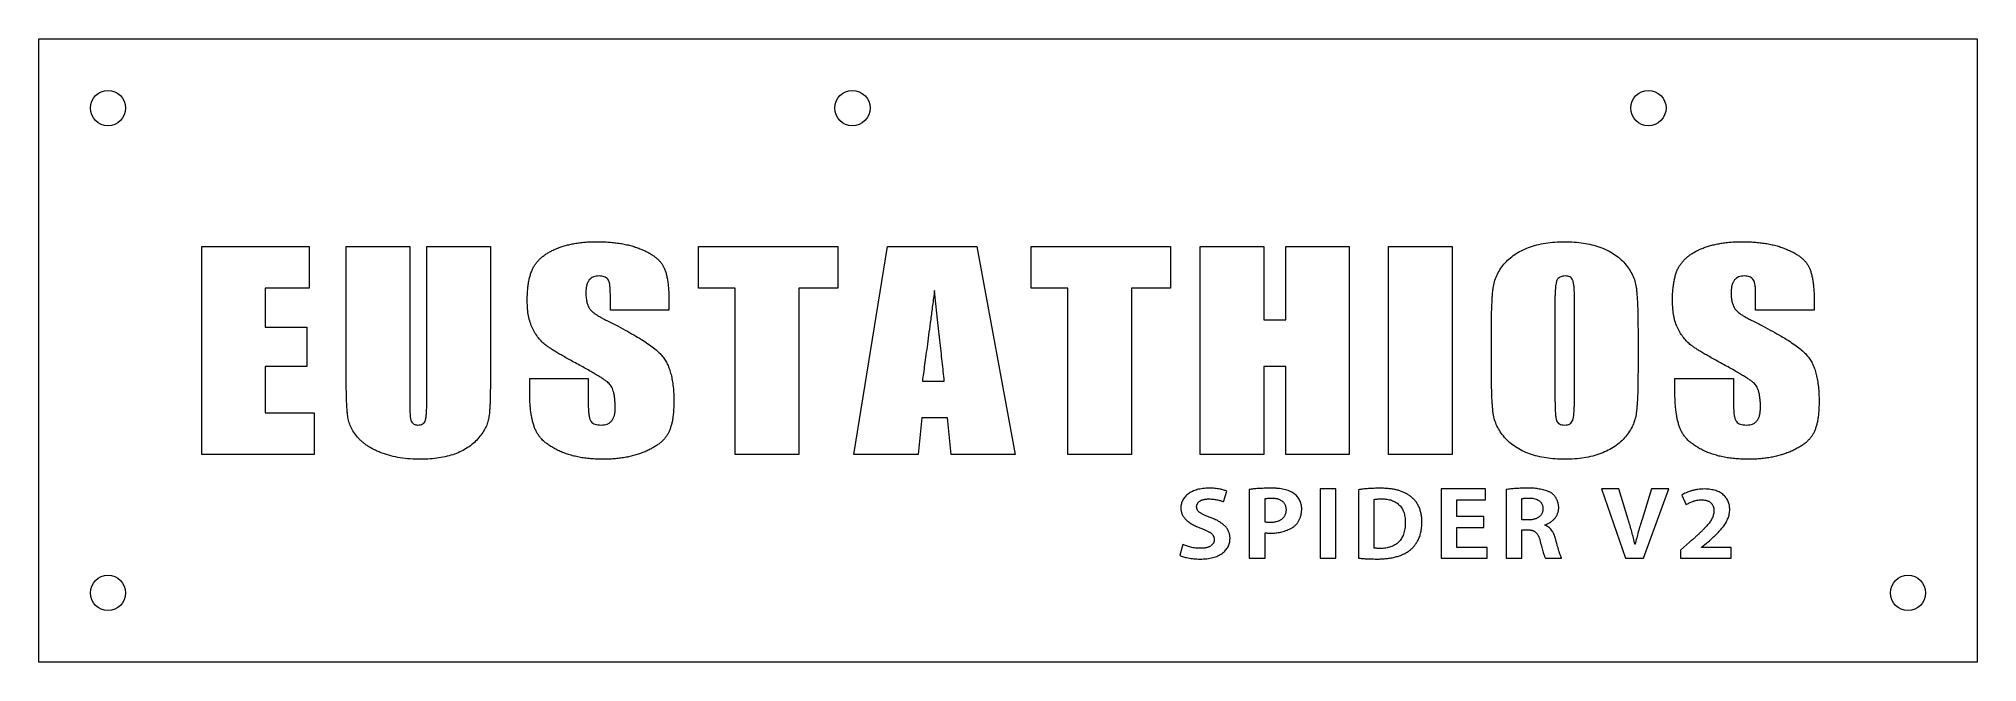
# Model space of a CAD drawing. Header units: millimetres. Extents: x -232 to 48, y -45 to 45.
import ezdxf

# ---------------------------------------------------------------- set-up
doc = ezdxf.new("R2010")
doc.units = ezdxf.units.MM

msp = doc.modelspace()

# ---------------------------------------------------------------- linework, layer by layer
at = {"color": 7, "linetype": 'Continuous', "lineweight": 15}
for p, q in [((-232.5, -45), (-232.5, 45)), ((-232.5, 45), (47.5, 45)), ((47.5, 45), (47.5, -45)), ((-208.95, 15), (-193.42, 15)), ((-208.95, -15), (-208.95, 15)), ((-193.42, 15), (-193.42, 9)), ((-188.09, 15), (-178.92, 15)), ((-188.09, -2.8), (-188.09, 15)), ((-178.92, 15), (-178.92, -7.68)), ((-176.45, 15), (-167.27, 15)), ((-176.45, -7.29), (-176.45, 15)), ((-167.27, 15), (-167.27, -5.1)), ((-137.2, 15), (-117.08, 15)), ((-137.2, 9), (-137.2, 15)), ((-117.08, 15), (-117.08, 9)), ((-114.75, -15), (-109.9, 15)), ((-109.9, 15), (-97.02, 15)), ((-97.02, 15), (-91.46, -15)), ((-89.13, 15), (-69.01, 15)), ((-89.13, 9), (-89.13, 15)), ((-69.01, 15), (-69.01, 9)), ((-64.74, 15), (-55.56, 15)), ((-64.74, -15), (-64.74, 15)), ((-55.56, 15), (-55.56, 4.41)), ((-52.39, 15), (-43.21, 15)), ((-52.39, 4.41), (-52.39, 15)), ((-43.21, 15), (-43.21, -15)), ((-37.53, 15), (-28.35, 15)), ((-37.53, -15), (-37.53, 15)), ((-28.35, 15), (-28.35, -15)), ((-199.78, 9), (-199.78, 3.35)), ((-193.42, 9), (-199.78, 9)), ((-131.91, 9), (-137.2, 9)), ((-131.91, -15), (-131.91, 9)), ((-122.73, 9), (-122.73, -15)), ((-117.08, 9), (-122.73, 9)), ((-83.84, 9), (-89.13, 9)), ((-83.84, -15), (-83.84, 9)), ((-74.66, 9), (-74.66, -15)), ((-69.01, 9), (-74.66, 9)), ((-149.94, 5.82), (-149.94, 8.19)), ((-141.47, 5.82), (-149.94, 5.82)), ((-141.47, 7.03), (-141.47, 5.82)), ((-13.49, 7.44), (-13.49, -6.85)), ((-10.67, -6.62), (-10.67, 7.44)), ((15.48, 5.82), (15.48, 8.19)), ((23.95, 5.82), (15.48, 5.82)), ((23.95, 7.03), (23.95, 5.82)), ((-199.78, 3.35), (-193.78, 3.35)), ((-193.78, 3.35), (-193.78, -2.29)), ((-55.56, 4.41), (-52.39, 4.41)), ((-22.67, -2.58), (-22.67, 2.58)), ((-1.49, 2.58), (-1.49, -2.58)), ((-199.78, -2.29), (-199.78, -9)), ((-193.78, -2.29), (-199.78, -2.29)), ((-55.56, -2.29), (-55.56, -15)), ((-52.39, -2.29), (-55.56, -2.29)), ((-52.39, -15), (-52.39, -2.29)), ((-161.59, -4.06), (-153.12, -4.06)), ((-161.59, -6.07), (-161.59, -4.06)), ((-153.12, -4.06), (-153.12, -7.95)), ((-104.87, -4.41), (-101.7, -4.41)), ((3.84, -4.06), (12.31, -4.06)), ((3.84, -6.07), (3.84, -4.06)), ((12.31, -4.06), (12.31, -7.95)), ((-199.78, -9), (-192.72, -9)), ((-192.72, -9), (-192.72, -15)), ((-104.95, -9.71), (-105.49, -15)), ((-101.26, -9.71), (-104.95, -9.71)), ((-100.72, -15), (-101.26, -9.71)), ((-192.72, -15), (-208.95, -15)), ((-122.73, -15), (-131.91, -15)), ((-105.49, -15), (-114.75, -15)), ((-91.46, -15), (-100.72, -15)), ((-74.66, -15), (-83.84, -15)), ((-55.56, -15), (-64.74, -15)), ((-43.21, -15), (-52.39, -15)), ((-28.35, -15), (-37.53, -15)), ((-61.35, -21.86), (-60.87, -20.31)), ((-57.65, -20.07), (-57.65, -29.99)), ((-55.37, -24.78), (-55.37, -21.39)), ((-45.13, -19.99), (-47.41, -19.99)), ((-47.41, -19.99), (-47.41, -29.99)), ((-45.13, -29.99), (-45.13, -19.99)), ((-41.87, -20.1), (-41.87, -29.97)), ((-39.59, -28.53), (-39.59, -21.49)), ((-23.52, -19.99), (-29.93, -19.99)), ((-29.93, -19.99), (-29.93, -29.99)), ((-27.66, -23.97), (-27.66, -21.55)), ((-27.66, -21.55), (-23.52, -21.55)), ((-23.52, -21.55), (-23.52, -19.99)), ((-20.53, -20.08), (-20.53, -29.99)), ((-18.26, -24.46), (-18.26, -21.38)), ((-4.27, -19.99), (-6.79, -19.99)), ((-6.79, -19.99), (-3.32, -29.98)), ((-2.92, -24.39), (-4.27, -19.99)), ((0.47, -19.99), (-0.91, -24.41)), ((-0.7, -29.98), (2.94, -19.99)), ((2.94, -19.99), (0.47, -19.99)), ((4.81, -20.88), (5.45, -22.27)), ((-23.76, -23.97), (-27.66, -23.97)), ((-23.76, -25.53), (-23.76, -23.97)), ((-17.31, -24.46), (-18.26, -24.46)), ((-14.98, -25.23), (-14.98, -25.19)), ((-67.24, -28), (-67.69, -29.57)), ((-55.37, -29.99), (-55.37, -26.31)), ((-27.66, -28.44), (-27.66, -25.53)), ((-27.66, -25.53), (-23.76, -25.53)), ((-18.26, -29.99), (-18.26, -25.89)), ((-18.26, -25.89), (-17.48, -25.89)), ((-1.91, -27.97), (-1.96, -27.97)), ((5.95, -27.68), (4.64, -28.84)), ((7.67, -28.41), (8.65, -27.6)), ((-57.65, -29.99), (-55.37, -29.99)), ((-47.41, -29.99), (-45.13, -29.99)), ((-29.93, -29.99), (-23.28, -29.99)), ((-23.28, -28.44), (-27.66, -28.44)), ((-23.28, -29.99), (-23.28, -28.44)), ((-20.53, -29.99), (-18.26, -29.99)), ((-14.87, -29.99), (-12.53, -29.99)), ((-3.32, -29.98), (-0.7, -29.98)), ((4.64, -28.84), (4.64, -29.99)), ((4.64, -29.99), (11.97, -29.99)), ((7.67, -28.44), (7.67, -28.41)), ((11.97, -28.44), (7.67, -28.44)), ((11.97, -29.99), (11.97, -28.44)), ((47.5, -45), (-232.5, -45))]:
    msp.add_line(p, q, dxfattribs=at)
for centre in [(-222.5, 35), (-114.97, 35), (0, 35), (-222.5, -35), (37.5, -35)]:
    msp.add_circle(centre, 2.55, dxfattribs=at)
for points, knots in [([(-161.94, 7.18), (-161.94, 7.46), (-161.93, 8), (-161.88, 8.79), (-161.8, 9.51), (-161.69, 10.18), (-161.55, 10.79), (-161.36, 11.34), (-161.16, 11.84), (-160.9, 12.28), (-160.62, 12.68), (-160.29, 13.04), (-159.93, 13.4), (-159.52, 13.72), (-159.07, 14.02), (-158.59, 14.31), (-158.06, 14.57), (-157.5, 14.8), (-156.9, 15.02), (-156.27, 15.2), (-155.61, 15.36), (-154.91, 15.49), (-154.19, 15.59), (-153.44, 15.66), (-152.65, 15.69), (-152.12, 15.7), (-151.85, 15.71)], [0, 0, 0, 0, 0.055086, 0.106305, 0.15377, 0.197978, 0.238666, 0.276573, 0.311408, 0.343824, 0.375292, 0.407429, 0.440014, 0.474082, 0.509029, 0.545824, 0.583978, 0.623824, 0.665497, 0.708565, 0.753005, 0.798757, 0.846357, 0.895895, 0.947073, 1, 1, 1, 1]), ([(-151.85, 15.71), (-151.55, 15.7), (-150.97, 15.69), (-150.12, 15.65), (-149.29, 15.57), (-148.5, 15.47), (-147.75, 15.32), (-147.03, 15.15), (-146.34, 14.95), (-145.69, 14.71), (-145.08, 14.45), (-144.52, 14.19), (-144.02, 13.89), (-143.56, 13.59), (-143.17, 13.26), (-142.82, 12.93), (-142.53, 12.57), (-142.29, 12.19), (-142.09, 11.76), (-141.92, 11.28), (-141.79, 10.73), (-141.66, 10.12), (-141.58, 9.44), (-141.51, 8.7), (-141.48, 7.89), (-141.47, 7.32), (-141.47, 7.03)], [0, 0, 0, 0, 0.05602, 0.110014, 0.162111, 0.212296, 0.260808, 0.30764, 0.352657, 0.396676, 0.43861, 0.477664, 0.514299, 0.548649, 0.580764, 0.611022, 0.640199, 0.667709, 0.696502, 0.728632, 0.763817, 0.803183, 0.846334, 0.893484, 0.944681, 1, 1, 1, 1]), ([(-22.67, 2.58), (-22.67, 2.94), (-22.67, 3.65), (-22.66, 4.66), (-22.64, 5.59), (-22.61, 6.43), (-22.57, 7.19), (-22.54, 7.87), (-22.49, 8.47), (-22.41, 9.15), (-22.25, 9.94), (-21.92, 10.84), (-21.46, 11.69), (-20.87, 12.49), (-20.15, 13.23), (-19.31, 13.87), (-18.36, 14.44), (-17.29, 14.89), (-16.12, 15.27), (-14.85, 15.52), (-13.5, 15.68), (-12.56, 15.7), (-12.08, 15.71)], [0, 0, 0, 0, 0.054791, 0.105711, 0.152207, 0.194568, 0.232804, 0.267172, 0.297161, 0.323076, 0.370563, 0.417752, 0.465919, 0.515786, 0.567449, 0.620309, 0.675265, 0.733511, 0.794772, 0.859462, 0.927457, 1, 1, 1, 1]), ([(-12.08, 15.71), (-11.62, 15.7), (-10.72, 15.68), (-9.41, 15.53), (-8.18, 15.28), (-7.02, 14.94), (-5.94, 14.5), (-4.97, 13.95), (-4.11, 13.31), (-3.38, 12.56), (-2.77, 11.75), (-2.28, 10.91), (-1.93, 10.02), (-1.77, 9.24), (-1.69, 8.56), (-1.64, 7.96), (-1.6, 7.28), (-1.56, 6.51), (-1.53, 5.65), (-1.51, 4.7), (-1.5, 3.67), (-1.5, 2.95), (-1.49, 2.58)], [0, 0, 0, 0, 0.069249, 0.135279, 0.198253, 0.259209, 0.317299, 0.372715, 0.426085, 0.478739, 0.529729, 0.578451, 0.625592, 0.672612, 0.69826, 0.728285, 0.762681, 0.801484, 0.844413, 0.892038, 0.943806, 1, 1, 1, 1]), ([(3.48, 7.18), (3.49, 7.46), (3.49, 8), (3.54, 8.79), (3.62, 9.51), (3.74, 10.18), (3.88, 10.79), (4.06, 11.34), (4.27, 11.84), (4.52, 12.28), (4.81, 12.68), (5.13, 13.04), (5.49, 13.4), (5.9, 13.72), (6.35, 14.02), (6.83, 14.31), (7.36, 14.57), (7.92, 14.8), (8.52, 15.02), (9.16, 15.2), (9.82, 15.36), (10.51, 15.49), (11.23, 15.59), (11.99, 15.66), (12.77, 15.69), (13.3, 15.7), (13.57, 15.71)], [0, 0, 0, 0, 0.0550865, 0.1063052, 0.1537699, 0.1979777, 0.2386658, 0.2765726, 0.3114082, 0.3438238, 0.3752921, 0.4074287, 0.4400137, 0.4740821, 0.5090292, 0.545824, 0.5839777, 0.6238243, 0.6654974, 0.708565, 0.7530052, 0.7987573, 0.8463568, 0.8958947, 0.9470729, 1, 1, 1, 1]), ([(13.57, 15.71), (13.87, 15.7), (14.45, 15.69), (15.31, 15.65), (16.13, 15.57), (16.92, 15.47), (17.67, 15.32), (18.4, 15.15), (19.09, 14.95), (19.74, 14.71), (20.35, 14.45), (20.91, 14.19), (21.41, 13.89), (21.87, 13.59), (22.26, 13.26), (22.6, 12.93), (22.9, 12.57), (23.14, 12.19), (23.33, 11.76), (23.5, 11.28), (23.64, 10.73), (23.76, 10.12), (23.84, 9.44), (23.91, 8.7), (23.95, 7.89), (23.95, 7.32), (23.95, 7.03)], [0, 0, 0, 0, 0.05602, 0.110014, 0.162111, 0.212296, 0.260808, 0.30764, 0.352657, 0.396676, 0.43861, 0.477664, 0.514299, 0.548649, 0.580764, 0.611022, 0.640199, 0.667709, 0.696502, 0.728632, 0.763817, 0.803183, 0.846334, 0.893484, 0.944681, 1, 1, 1, 1]), ([(-151.56, 10.76), (-151.7, 10.76), (-151.99, 10.74), (-152.38, 10.64), (-152.72, 10.45), (-153, 10.19), (-153.21, 9.84), (-153.37, 9.43), (-153.45, 8.94), (-153.46, 8.6), (-153.47, 8.41)], [0, 0, 0, 0, 0.127905, 0.24343, 0.35327, 0.460315, 0.573432, 0.69796, 0.838851, 1, 1, 1, 1]), ([(-153.47, 8.41), (-153.47, 8.17), (-153.46, 7.72), (-153.36, 7.1), (-153.23, 6.56), (-153.07, 6.25), (-152.99, 6.11)], [0, 0, 0, 0, 0.301991, 0.567249, 0.796506, 1, 1, 1, 1]), ([(-149.94, 8.19), (-149.94, 8.45), (-149.95, 8.9), (-150.02, 9.51), (-150.12, 9.97), (-150.29, 10.31), (-150.53, 10.52), (-150.82, 10.66), (-151.17, 10.75), (-151.42, 10.76), (-151.56, 10.76)], [0, 0, 0, 0, 0.213603, 0.384682, 0.516601, 0.61424, 0.696957, 0.786173, 0.885964, 1, 1, 1, 1]), ([(-103.11, 8.65), (-103.2, 7.93), (-103.39, 6.54), (-103.66, 4.54), (-103.91, 2.68), (-104.14, 0.97), (-104.34, -0.58), (-104.54, -1.99), (-104.71, -3.25), (-104.82, -4.04), (-104.87, -4.41)], [0, 0, 0, 0, 0.165081, 0.31838, 0.460728, 0.591183, 0.710686, 0.818408, 0.915123, 1, 1, 1, 1]), ([(-101.7, -4.41), (-101.75, -3.96), (-101.85, -3.02), (-102, -1.58), (-102.17, -0.06), (-102.34, 1.53), (-102.52, 3.2), (-102.71, 4.95), (-102.91, 6.77), (-103.04, 8.01), (-103.11, 8.65)], [0, 0, 0, 0, 0.104326, 0.214958, 0.331107, 0.453145, 0.581073, 0.714935, 0.854314, 1, 1, 1, 1]), ([(-12.04, 10.76), (-12.15, 10.76), (-12.36, 10.75), (-12.66, 10.66), (-12.92, 10.5), (-13.1, 10.32), (-13.22, 10.12), (-13.29, 9.91), (-13.35, 9.64), (-13.41, 9.31), (-13.44, 8.93), (-13.48, 8.48), (-13.49, 7.98), (-13.49, 7.63), (-13.49, 7.44)], [0, 0, 0, 0, 0.080557, 0.155029, 0.225244, 0.2981, 0.340092, 0.394276, 0.460164, 0.540231, 0.634357, 0.741697, 0.863519, 1, 1, 1, 1]), ([(-10.67, 7.44), (-10.67, 7.61), (-10.68, 7.93), (-10.68, 8.39), (-10.71, 8.81), (-10.73, 9.17), (-10.77, 9.49), (-10.82, 9.76), (-10.87, 9.98), (-10.95, 10.21), (-11.09, 10.44), (-11.35, 10.63), (-11.67, 10.75), (-11.91, 10.76), (-12.04, 10.76)], [0, 0, 0, 0, 0.124353, 0.237918, 0.339431, 0.428891, 0.507852, 0.575187, 0.630915, 0.675373, 0.750735, 0.825891, 0.906262, 1, 1, 1, 1]), ([(13.87, 10.76), (13.72, 10.76), (13.44, 10.74), (13.04, 10.64), (12.7, 10.45), (12.42, 10.19), (12.21, 9.84), (12.05, 9.43), (11.97, 8.94), (11.96, 8.6), (11.95, 8.41)], [0, 0, 0, 0, 0.127905, 0.24343, 0.35327, 0.460315, 0.573432, 0.69796, 0.838851, 1, 1, 1, 1]), ([(11.95, 8.41), (11.96, 8.17), (11.96, 7.72), (12.06, 7.1), (12.2, 6.56), (12.36, 6.25), (12.43, 6.11)], [0, 0, 0, 0, 0.301991, 0.567249, 0.796506, 1, 1, 1, 1]), ([(15.48, 8.19), (15.48, 8.45), (15.48, 8.9), (15.41, 9.51), (15.3, 9.97), (15.13, 10.31), (14.89, 10.52), (14.6, 10.66), (14.25, 10.75), (14, 10.76), (13.87, 10.76)], [0, 0, 0, 0, 0.213603, 0.384682, 0.516601, 0.61424, 0.696957, 0.786173, 0.885964, 1, 1, 1, 1]), ([(-154.56, -2.03), (-154.84, -1.88), (-155.39, -1.58), (-156.17, -1.15), (-156.87, -0.75), (-157.5, -0.39), (-158.05, -0.05), (-158.52, 0.26), (-158.93, 0.52), (-159.36, 0.83), (-159.84, 1.25), (-160.34, 1.83), (-160.8, 2.48), (-161.21, 3.22), (-161.54, 4.06), (-161.78, 5.01), (-161.91, 6.06), (-161.93, 6.8), (-161.94, 7.18)], [0, 0, 0, 0, 0.076825, 0.146854, 0.210515, 0.267762, 0.318668, 0.363033, 0.401002, 0.43273, 0.49062, 0.55035, 0.613047, 0.678982, 0.749596, 0.825803, 0.909087, 1, 1, 1, 1]), ([(-152.99, 6.11), (-152.95, 6.04), (-152.85, 5.9), (-152.64, 5.7), (-152.39, 5.47), (-152.08, 5.25), (-151.72, 5.01), (-151.3, 4.77), (-150.84, 4.51), (-150.51, 4.34), (-150.33, 4.26)], [0, 0, 0, 0, 0.0748572, 0.161879, 0.2633715, 0.3803667, 0.5117431, 0.6583213, 0.820578, 1, 1, 1, 1]), ([(10.87, -2.03), (10.58, -1.88), (10.04, -1.58), (9.26, -1.15), (8.56, -0.75), (7.93, -0.39), (7.38, -0.05), (6.9, 0.26), (6.5, 0.52), (6.06, 0.83), (5.58, 1.25), (5.08, 1.83), (4.62, 2.48), (4.21, 3.22), (3.88, 4.06), (3.65, 5.01), (3.51, 6.06), (3.49, 6.8), (3.48, 7.18)], [0, 0, 0, 0, 0.076825, 0.146854, 0.210515, 0.267762, 0.318668, 0.363033, 0.401002, 0.43273, 0.49062, 0.55035, 0.613047, 0.678982, 0.749596, 0.825803, 0.909087, 1, 1, 1, 1]), ([(12.43, 6.11), (12.48, 6.04), (12.58, 5.9), (12.79, 5.7), (13.03, 5.47), (13.34, 5.25), (13.7, 5.01), (14.12, 4.77), (14.58, 4.51), (14.92, 4.34), (15.09, 4.26)], [0, 0, 0, 0, 0.074857, 0.161879, 0.263372, 0.380367, 0.511743, 0.658321, 0.820578, 1, 1, 1, 1]), ([(-150.33, 4.26), (-149.83, 4.01), (-148.87, 3.53), (-147.51, 2.8), (-146.3, 2.11), (-145.23, 1.46), (-144.31, 0.84), (-143.53, 0.26), (-142.89, -0.29), (-142.55, -0.67), (-142.4, -0.85)], [0, 0, 0, 0, 0.177799, 0.339793, 0.486359, 0.618147, 0.735347, 0.837413, 0.925554, 1, 1, 1, 1]), ([(15.09, 4.26), (15.59, 4.01), (16.55, 3.53), (17.91, 2.8), (19.12, 2.11), (20.19, 1.46), (21.11, 0.84), (21.89, 0.26), (22.53, -0.29), (22.87, -0.67), (23.03, -0.85)], [0, 0, 0, 0, 0.177799, 0.339793, 0.486359, 0.618147, 0.735347, 0.837413, 0.925554, 1, 1, 1, 1]), ([(-177.35, -15.71), (-177.85, -15.7), (-178.84, -15.68), (-180.28, -15.51), (-181.62, -15.23), (-182.67, -14.91), (-183.46, -14.59), (-184, -14.35), (-184.51, -14.08), (-184.97, -13.8), (-185.41, -13.5), (-185.8, -13.18), (-186.16, -12.85), (-186.57, -12.39), (-187.01, -11.79), (-187.44, -11.04), (-187.72, -10.27), (-187.87, -9.59), (-187.93, -8.99), (-187.98, -8.43), (-188.02, -7.75), (-188.04, -6.97), (-188.07, -6.08), (-188.09, -5.09), (-188.09, -3.98), (-188.09, -3.2), (-188.09, -2.8)], [0, 0, 0, 0, 0.076087, 0.147918, 0.216322, 0.281502, 0.312658, 0.342617, 0.370961, 0.39827, 0.424406, 0.449663, 0.474034, 0.497439, 0.542568, 0.585114, 0.626, 0.666042, 0.688768, 0.716955, 0.750346, 0.789491, 0.833867, 0.883739, 0.939115, 1, 1, 1, 1]), ([(-150.11, -4.77), (-150.19, -4.69), (-150.39, -4.52), (-150.74, -4.27), (-151.17, -3.98), (-151.69, -3.66), (-152.29, -3.3), (-152.97, -2.91), (-153.73, -2.47), (-154.27, -2.19), (-154.56, -2.03)], [0, 0, 0, 0, 0.0665321, 0.1487463, 0.2481359, 0.3651045, 0.4979556, 0.6485514, 0.8156203, 1, 1, 1, 1]), ([(-142.4, -0.85), (-142.27, -1.03), (-142, -1.39), (-141.66, -2.01), (-141.39, -2.71), (-141.16, -3.48), (-140.98, -4.34), (-140.85, -5.26), (-140.78, -6.26), (-140.77, -6.95), (-140.76, -7.31)], [0, 0, 0, 0, 0.097385, 0.20101, 0.3104, 0.429162, 0.556169, 0.694059, 0.841505, 1, 1, 1, 1]), ([(-12.08, -15.71), (-12.54, -15.7), (-13.44, -15.68), (-14.75, -15.53), (-15.99, -15.29), (-17.15, -14.94), (-18.23, -14.5), (-19.19, -13.95), (-20.05, -13.31), (-20.79, -12.56), (-21.4, -11.75), (-21.89, -10.91), (-22.23, -10.02), (-22.4, -9.24), (-22.48, -8.56), (-22.53, -7.96), (-22.58, -7.28), (-22.61, -6.51), (-22.63, -5.65), (-22.66, -4.7), (-22.67, -3.67), (-22.67, -2.95), (-22.67, -2.58)], [0, 0, 0, 0, 0.069242, 0.135265, 0.198178, 0.259128, 0.317317, 0.372728, 0.426093, 0.478742, 0.529726, 0.578442, 0.625579, 0.672383, 0.698029, 0.728326, 0.762719, 0.801504, 0.844429, 0.892049, 0.943811, 1, 1, 1, 1]), ([(-1.49, -2.58), (-1.5, -2.94), (-1.5, -3.65), (-1.51, -4.66), (-1.52, -5.58), (-1.55, -6.43), (-1.59, -7.19), (-1.63, -7.87), (-1.68, -8.47), (-1.76, -9.15), (-1.92, -9.94), (-2.24, -10.84), (-2.71, -11.68), (-3.3, -12.49), (-4.02, -13.23), (-4.86, -13.87), (-5.81, -14.44), (-6.88, -14.89), (-8.05, -15.26), (-9.31, -15.52), (-10.67, -15.67), (-11.6, -15.69), (-12.08, -15.71)], [0, 0, 0, 0, 0.0548, 0.105451, 0.152231, 0.194599, 0.232841, 0.266955, 0.297225, 0.323144, 0.370638, 0.41774, 0.466047, 0.516145, 0.567424, 0.620293, 0.675258, 0.733514, 0.794701, 0.859186, 0.927435, 1, 1, 1, 1]), ([(15.32, -4.77), (15.23, -4.69), (15.04, -4.52), (14.68, -4.27), (14.25, -3.98), (13.73, -3.66), (13.14, -3.3), (12.45, -2.91), (11.69, -2.47), (11.15, -2.19), (10.87, -2.03)], [0, 0, 0, 0, 0.066532, 0.148746, 0.248136, 0.365105, 0.497956, 0.648551, 0.81562, 1, 1, 1, 1]), ([(23.03, -0.85), (23.16, -1.03), (23.43, -1.39), (23.76, -2.01), (24.04, -2.71), (24.27, -3.48), (24.44, -4.34), (24.57, -5.26), (24.64, -6.26), (24.65, -6.95), (24.66, -7.31)], [0, 0, 0, 0, 0.097385, 0.20101, 0.3104, 0.429162, 0.556169, 0.694059, 0.841505, 1, 1, 1, 1]), ([(-167.27, -5.1), (-167.27, -5.37), (-167.28, -5.9), (-167.28, -6.66), (-167.31, -7.35), (-167.33, -7.99), (-167.37, -8.55), (-167.41, -9.06), (-167.47, -9.5), (-167.54, -10.01), (-167.71, -10.62), (-168.04, -11.33), (-168.5, -12.05), (-169.06, -12.77), (-169.75, -13.45), (-170.55, -14.05), (-171.44, -14.56), (-172.44, -14.98), (-173.54, -15.3), (-174.73, -15.54), (-176.01, -15.68), (-176.89, -15.7), (-177.35, -15.71)], [0, 0, 0, 0, 0.04794, 0.092023, 0.132582, 0.169617, 0.202812, 0.232203, 0.258142, 0.280622, 0.322696, 0.367909, 0.41736, 0.471427, 0.528076, 0.585732, 0.645831, 0.708694, 0.774858, 0.845401, 0.920157, 1, 1, 1, 1]), ([(-149.24, -8.29), (-149.24, -8.08), (-149.24, -7.67), (-149.29, -7.08), (-149.35, -6.55), (-149.44, -6.08), (-149.57, -5.67), (-149.71, -5.31), (-149.89, -5.01), (-150.04, -4.85), (-150.11, -4.77)], [0, 0, 0, 0, 0.173822, 0.331727, 0.475439, 0.604202, 0.719312, 0.822494, 0.915735, 1, 1, 1, 1]), ([(16.19, -8.29), (16.19, -8.08), (16.19, -7.67), (16.14, -7.08), (16.08, -6.55), (15.99, -6.08), (15.86, -5.67), (15.71, -5.31), (15.54, -5.01), (15.39, -4.85), (15.32, -4.77)], [0, 0, 0, 0, 0.173822, 0.331727, 0.475439, 0.604202, 0.719312, 0.822494, 0.915735, 1, 1, 1, 1]), ([(-178.92, -7.68), (-178.92, -7.84), (-178.91, -8.14), (-178.9, -8.57), (-178.89, -8.95), (-178.86, -9.29), (-178.84, -9.59), (-178.79, -9.83), (-178.75, -10.04), (-178.68, -10.25), (-178.55, -10.46), (-178.33, -10.64), (-178.05, -10.75), (-177.84, -10.76), (-177.73, -10.76)], [0, 0, 0, 0, 0.127349, 0.241402, 0.345146, 0.435772, 0.516072, 0.583748, 0.6398, 0.685221, 0.761661, 0.834276, 0.910715, 1, 1, 1, 1]), ([(-177.73, -10.76), (-177.61, -10.76), (-177.38, -10.75), (-177.06, -10.63), (-176.82, -10.43), (-176.69, -10.2), (-176.62, -9.97), (-176.57, -9.74), (-176.54, -9.45), (-176.5, -9.12), (-176.48, -8.74), (-176.46, -8.3), (-176.45, -7.81), (-176.45, -7.47), (-176.45, -7.29)], [0, 0, 0, 0, 0.088892, 0.166579, 0.235853, 0.309181, 0.353421, 0.410101, 0.478029, 0.557598, 0.650203, 0.754524, 0.870676, 1, 1, 1, 1]), ([(-151.01, -15.71), (-151.31, -15.7), (-151.91, -15.7), (-152.79, -15.63), (-153.63, -15.54), (-154.44, -15.41), (-155.22, -15.24), (-155.96, -15.03), (-156.67, -14.79), (-157.34, -14.5), (-157.97, -14.19), (-158.54, -13.85), (-159.05, -13.5), (-159.51, -13.13), (-159.92, -12.73), (-160.26, -12.31), (-160.55, -11.87), (-160.79, -11.4), (-160.97, -10.9), (-161.14, -10.35), (-161.28, -9.76), (-161.39, -9.12), (-161.48, -8.42), (-161.54, -7.68), (-161.58, -6.89), (-161.59, -6.35), (-161.59, -6.07)], [0, 0, 0, 0, 0.054668, 0.107466, 0.158462, 0.207803, 0.255304, 0.301763, 0.346601, 0.390533, 0.432756, 0.472411, 0.509809, 0.545354, 0.57932, 0.611811, 0.643142, 0.673957, 0.705828, 0.739779, 0.776578, 0.815572, 0.857647, 0.902215, 0.949643, 1, 1, 1, 1]), ([(-153.12, -7.95), (-153.12, -8.09), (-153.12, -8.36), (-153.09, -8.75), (-153.07, -9.1), (-153.02, -9.41), (-152.96, -9.68), (-152.9, -9.91), (-152.82, -10.1), (-152.69, -10.3), (-152.47, -10.5), (-152.14, -10.66), (-151.73, -10.75), (-151.43, -10.76), (-151.28, -10.76)], [0, 0, 0, 0, 0.108941, 0.206859, 0.295119, 0.374121, 0.444256, 0.503917, 0.555815, 0.600374, 0.684366, 0.774927, 0.879604, 1, 1, 1, 1]), ([(-151.28, -10.76), (-151.11, -10.76), (-150.81, -10.75), (-150.38, -10.63), (-150.02, -10.43), (-149.73, -10.15), (-149.5, -9.79), (-149.34, -9.35), (-149.25, -8.85), (-149.24, -8.49), (-149.24, -8.29)], [0, 0, 0, 0, 0.1329547, 0.2502558, 0.3608485, 0.4673665, 0.5797596, 0.7036808, 0.8431061, 1, 1, 1, 1]), ([(-140.76, -7.31), (-140.77, -7.57), (-140.78, -8.08), (-140.81, -8.81), (-140.89, -9.49), (-140.97, -10.12), (-141.1, -10.69), (-141.26, -11.2), (-141.43, -11.67), (-141.64, -12.09), (-141.9, -12.48), (-142.2, -12.84), (-142.55, -13.19), (-142.96, -13.52), (-143.42, -13.83), (-143.93, -14.13), (-144.49, -14.41), (-145.09, -14.68), (-145.74, -14.92), (-146.42, -15.13), (-147.12, -15.31), (-147.85, -15.45), (-148.6, -15.57), (-149.38, -15.64), (-150.19, -15.7), (-150.73, -15.7), (-151.01, -15.71)], [0, 0, 0, 0, 0.05109, 0.098998, 0.143489, 0.184593, 0.222556, 0.257837, 0.290171, 0.320414, 0.349745, 0.380142, 0.412446, 0.446437, 0.482655, 0.521028, 0.561727, 0.605372, 0.650673, 0.696637, 0.743837, 0.792231, 0.842087, 0.893056, 0.945673, 1, 1, 1, 1]), ([(-13.49, -6.85), (-13.49, -7.06), (-13.49, -7.46), (-13.48, -8.03), (-13.47, -8.54), (-13.44, -8.99), (-13.41, -9.37), (-13.36, -9.68), (-13.31, -9.93), (-13.25, -10.18), (-13.1, -10.42), (-12.84, -10.63), (-12.49, -10.75), (-12.24, -10.76), (-12.1, -10.76)], [0, 0, 0, 0, 0.134919, 0.25695, 0.364938, 0.458974, 0.540227, 0.607753, 0.662741, 0.704318, 0.771721, 0.839328, 0.912799, 1, 1, 1, 1]), ([(-12.1, -10.76), (-11.96, -10.76), (-11.7, -10.75), (-11.35, -10.61), (-11.08, -10.37), (-10.94, -10.09), (-10.86, -9.82), (-10.81, -9.55), (-10.76, -9.21), (-10.73, -8.81), (-10.71, -8.35), (-10.68, -7.83), (-10.68, -7.25), (-10.67, -6.84), (-10.67, -6.62)], [0, 0, 0, 0, 0.08567, 0.159574, 0.22707, 0.299809, 0.344157, 0.40132, 0.469178, 0.550173, 0.644507, 0.749981, 0.868833, 1, 1, 1, 1]), ([(14.41, -15.71), (14.11, -15.7), (13.51, -15.7), (12.64, -15.63), (11.79, -15.54), (10.98, -15.41), (10.2, -15.24), (9.46, -15.03), (8.75, -14.79), (8.08, -14.5), (7.46, -14.19), (6.89, -13.85), (6.37, -13.5), (5.91, -13.13), (5.5, -12.73), (5.16, -12.31), (4.87, -11.87), (4.63, -11.4), (4.45, -10.9), (4.28, -10.35), (4.14, -9.76), (4.03, -9.12), (3.95, -8.42), (3.88, -7.68), (3.84, -6.89), (3.84, -6.35), (3.84, -6.07)], [0, 0, 0, 0, 0.054668, 0.107466, 0.158462, 0.207803, 0.255304, 0.301763, 0.346601, 0.390533, 0.432756, 0.472411, 0.509809, 0.545354, 0.57932, 0.611811, 0.643142, 0.673957, 0.705828, 0.739779, 0.776578, 0.815572, 0.857647, 0.902215, 0.949643, 1, 1, 1, 1]), ([(12.31, -7.95), (12.31, -8.09), (12.31, -8.36), (12.33, -8.75), (12.36, -9.1), (12.4, -9.41), (12.46, -9.68), (12.52, -9.91), (12.61, -10.1), (12.73, -10.3), (12.95, -10.5), (13.28, -10.66), (13.69, -10.75), (13.99, -10.76), (14.15, -10.76)], [0, 0, 0, 0, 0.108941, 0.206859, 0.295119, 0.374121, 0.444256, 0.503917, 0.555815, 0.600374, 0.684366, 0.774927, 0.879604, 1, 1, 1, 1]), ([(14.15, -10.76), (14.31, -10.76), (14.62, -10.75), (15.05, -10.63), (15.41, -10.43), (15.7, -10.15), (15.92, -9.79), (16.08, -9.35), (16.17, -8.85), (16.18, -8.49), (16.19, -8.29)], [0, 0, 0, 0, 0.132955, 0.250256, 0.360848, 0.467366, 0.57976, 0.703681, 0.843106, 1, 1, 1, 1]), ([(24.66, -7.31), (24.65, -7.57), (24.65, -8.08), (24.61, -8.81), (24.54, -9.49), (24.45, -10.12), (24.32, -10.69), (24.17, -11.2), (23.99, -11.67), (23.78, -12.09), (23.53, -12.48), (23.22, -12.84), (22.87, -13.19), (22.47, -13.52), (22.01, -13.83), (21.5, -14.13), (20.94, -14.41), (20.33, -14.68), (19.68, -14.92), (19.01, -15.13), (18.31, -15.31), (17.58, -15.45), (16.82, -15.57), (16.04, -15.64), (15.24, -15.7), (14.69, -15.7), (14.41, -15.71)], [0, 0, 0, 0, 0.05109, 0.098998, 0.143489, 0.184593, 0.222556, 0.257837, 0.290171, 0.320414, 0.349745, 0.380142, 0.412446, 0.446437, 0.482655, 0.521028, 0.561727, 0.605372, 0.650673, 0.696637, 0.743837, 0.792231, 0.842087, 0.893056, 0.945673, 1, 1, 1, 1]), ([(-63.42, -19.87), (-63.58, -19.88), (-63.89, -19.89), (-64.34, -19.93), (-64.76, -19.99), (-65.15, -20.08), (-65.52, -20.2), (-65.86, -20.33), (-66.17, -20.5), (-66.45, -20.68), (-66.7, -20.89), (-66.92, -21.11), (-67.11, -21.34), (-67.26, -21.6), (-67.38, -21.86), (-67.47, -22.14), (-67.52, -22.44), (-67.53, -22.64), (-67.53, -22.74)], [0, 0, 0, 0, 0.085262, 0.165749, 0.242094, 0.313977, 0.382358, 0.447455, 0.509814, 0.570054, 0.62796, 0.683204, 0.736426, 0.788402, 0.8401, 0.891968, 0.945008, 1, 1, 1, 1]), ([(-65.26, -22.54), (-65.25, -22.51), (-65.25, -22.44), (-65.23, -22.33), (-65.2, -22.23), (-65.15, -22.13), (-65.09, -22.03), (-65.02, -21.94), (-64.93, -21.85), (-64.83, -21.77), (-64.71, -21.69), (-64.57, -21.62), (-64.43, -21.56), (-64.26, -21.52), (-64.09, -21.48), (-63.89, -21.45), (-63.69, -21.43), (-63.54, -21.43), (-63.47, -21.43)], [0, 0, 0, 0, 0.046796, 0.091839, 0.137704, 0.184194, 0.232026, 0.282487, 0.335478, 0.392116, 0.452008, 0.515433, 0.583064, 0.655227, 0.732835, 0.815906, 0.904836, 1, 1, 1, 1]), ([(-63.47, -21.43), (-63.35, -21.43), (-63.12, -21.44), (-62.78, -21.46), (-62.48, -21.51), (-62.2, -21.57), (-61.95, -21.64), (-61.72, -21.71), (-61.52, -21.78), (-61.4, -21.83), (-61.35, -21.86)], [0, 0, 0, 0, 0.164421, 0.318038, 0.459662, 0.590609, 0.710827, 0.819422, 0.915176, 1, 1, 1, 1]), ([(-60.87, -20.31), (-60.95, -20.29), (-61.1, -20.23), (-61.35, -20.14), (-61.63, -20.07), (-61.93, -20), (-62.27, -19.95), (-62.63, -19.9), (-63.01, -19.88), (-63.28, -19.88), (-63.42, -19.87)], [0, 0, 0, 0, 0.0913698, 0.1920404, 0.3021416, 0.4224816, 0.5519489, 0.6914532, 0.8404076, 1, 1, 1, 1]), ([(-54.58, -19.87), (-54.74, -19.87), (-55.05, -19.88), (-55.5, -19.89), (-55.92, -19.91), (-56.32, -19.93), (-56.69, -19.96), (-57.03, -19.99), (-57.35, -20.03), (-57.55, -20.06), (-57.65, -20.07)], [0, 0, 0, 0, 0.154767, 0.301022, 0.438761, 0.567391, 0.688242, 0.800662, 0.904151, 1, 1, 1, 1]), ([(-55.37, -21.39), (-55.32, -21.38), (-55.19, -21.35), (-54.97, -21.33), (-54.7, -21.31), (-54.5, -21.31), (-54.39, -21.31)], [0, 0, 0, 0, 0.177236, 0.402997, 0.675754, 1, 1, 1, 1]), ([(-51.21, -20.63), (-51.31, -20.57), (-51.52, -20.44), (-51.85, -20.29), (-52.23, -20.16), (-52.63, -20.05), (-53.07, -19.97), (-53.54, -19.91), (-54.05, -19.88), (-54.4, -19.87), (-54.58, -19.87)], [0, 0, 0, 0, 0.100526, 0.206336, 0.318464, 0.437776, 0.564994, 0.701183, 0.845894, 1, 1, 1, 1]), ([(-54.39, -21.31), (-54.32, -21.31), (-54.17, -21.31), (-53.95, -21.33), (-53.74, -21.36), (-53.55, -21.41), (-53.36, -21.47), (-53.2, -21.54), (-53.04, -21.63), (-52.9, -21.73), (-52.77, -21.85), (-52.66, -21.97), (-52.56, -22.11), (-52.48, -22.27), (-52.42, -22.43), (-52.38, -22.61), (-52.35, -22.8), (-52.34, -22.93), (-52.34, -23)], [0, 0, 0, 0, 0.076882, 0.149619, 0.218636, 0.284852, 0.348069, 0.408774, 0.46782, 0.525704, 0.582358, 0.63813, 0.693924, 0.750083, 0.808797, 0.869254, 0.932426, 1, 1, 1, 1]), ([(-50.06, -22.91), (-50.07, -22.79), (-50.08, -22.55), (-50.14, -22.21), (-50.23, -21.89), (-50.37, -21.59), (-50.53, -21.31), (-50.73, -21.05), (-50.95, -20.82), (-51.13, -20.7), (-51.21, -20.63)], [0, 0, 0, 0, 0.134046, 0.263353, 0.389686, 0.513995, 0.637168, 0.75747, 0.878265, 1, 1, 1, 1]), ([(-38.79, -19.88), (-39.08, -19.89), (-39.63, -19.89), (-40.31, -19.93), (-40.83, -19.97), (-41.19, -20.01), (-41.54, -20.05), (-41.76, -20.08), (-41.87, -20.1)], [0, 0, 0, 0, 0.275639, 0.537534, 0.661972, 0.780546, 0.893182, 1, 1, 1, 1]), ([(-39.59, -21.49), (-39.52, -21.48), (-39.37, -21.46), (-39.13, -21.44), (-38.84, -21.42), (-38.63, -21.42), (-38.52, -21.42)], [0, 0, 0, 0, 0.191083, 0.421482, 0.689916, 1, 1, 1, 1]), ([(-34.51, -20.94), (-34.63, -20.86), (-34.89, -20.68), (-35.32, -20.47), (-35.79, -20.29), (-36.2, -20.17), (-36.56, -20.08), (-36.84, -20.03), (-37.13, -19.99), (-37.44, -19.95), (-37.76, -19.92), (-38.09, -19.9), (-38.44, -19.89), (-38.67, -19.89), (-38.79, -19.88)], [0, 0, 0, 0, 0.101922, 0.208336, 0.319351, 0.436408, 0.497696, 0.561432, 0.627786, 0.696409, 0.768155, 0.842709, 0.919699, 1, 1, 1, 1]), ([(-38.52, -21.42), (-38.39, -21.42), (-38.14, -21.42), (-37.77, -21.46), (-37.42, -21.53), (-37.1, -21.62), (-36.8, -21.74), (-36.52, -21.88), (-36.26, -22.06), (-36.02, -22.26), (-35.81, -22.48), (-35.63, -22.74), (-35.47, -23.02), (-35.34, -23.32), (-35.24, -23.66), (-35.17, -24.02), (-35.12, -24.41), (-35.12, -24.67), (-35.11, -24.81)], [0, 0, 0, 0, 0.070586, 0.137736, 0.201851, 0.26297, 0.321952, 0.379362, 0.435673, 0.49185, 0.548086, 0.605011, 0.663404, 0.723546, 0.787128, 0.853874, 0.924559, 1, 1, 1, 1]), ([(-32.71, -24.78), (-32.71, -24.67), (-32.72, -24.45), (-32.74, -24.13), (-32.78, -23.83), (-32.83, -23.53), (-32.9, -23.25), (-32.98, -22.98), (-33.07, -22.72), (-33.18, -22.48), (-33.31, -22.24), (-33.44, -22.02), (-33.59, -21.81), (-33.75, -21.62), (-33.92, -21.43), (-34.11, -21.26), (-34.3, -21.09), (-34.44, -20.99), (-34.51, -20.94)], [0, 0, 0, 0, 0.075494, 0.147729, 0.217746, 0.285739, 0.350994, 0.414659, 0.476586, 0.536889, 0.596202, 0.654774, 0.712615, 0.769945, 0.827276, 0.884275, 0.941758, 1, 1, 1, 1]), ([(-17.47, -19.87), (-17.76, -19.88), (-18.31, -19.88), (-19, -19.92), (-19.52, -19.96), (-19.88, -19.99), (-20.22, -20.03), (-20.43, -20.06), (-20.53, -20.08)], [0, 0, 0, 0, 0.279059, 0.544347, 0.669828, 0.787473, 0.897923, 1, 1, 1, 1]), ([(-18.26, -21.38), (-18.23, -21.38), (-18.17, -21.36), (-18.08, -21.35), (-17.97, -21.34), (-17.85, -21.32), (-17.71, -21.31), (-17.56, -21.31), (-17.39, -21.31), (-17.27, -21.31), (-17.21, -21.31)], [0, 0, 0, 0, 0.075297, 0.165762, 0.268362, 0.386762, 0.517487, 0.664084, 0.824916, 1, 1, 1, 1]), ([(-12.95, -22.68), (-12.95, -22.61), (-12.97, -22.45), (-13, -22.23), (-13.05, -22.02), (-13.1, -21.82), (-13.17, -21.63), (-13.25, -21.45), (-13.34, -21.28), (-13.44, -21.12), (-13.55, -20.98), (-13.68, -20.84), (-13.81, -20.72), (-13.96, -20.61), (-14.11, -20.51), (-14.28, -20.42), (-14.46, -20.34), (-14.71, -20.26), (-15.03, -20.17), (-15.4, -20.07), (-15.77, -20), (-16.13, -19.94), (-16.47, -19.89), (-16.81, -19.87), (-17.14, -19.86), (-17.36, -19.87), (-17.47, -19.87)], [0, 0, 0, 0, 0.039014, 0.076753, 0.112624, 0.147426, 0.18071, 0.213113, 0.244781, 0.275358, 0.305736, 0.336094, 0.366029, 0.39616, 0.427001, 0.458244, 0.490647, 0.523827, 0.590332, 0.654666, 0.716699, 0.777039, 0.835072, 0.891613, 0.946738, 1, 1, 1, 1]), ([(-17.21, -21.31), (-17.1, -21.31), (-16.87, -21.3), (-16.54, -21.36), (-16.22, -21.45), (-15.95, -21.56), (-15.75, -21.68), (-15.62, -21.79), (-15.51, -21.92), (-15.41, -22.07), (-15.34, -22.24), (-15.28, -22.43), (-15.24, -22.63), (-15.23, -22.78), (-15.23, -22.86)], [0, 0, 0, 0, 0.116845, 0.233707, 0.351104, 0.472339, 0.533006, 0.592073, 0.651489, 0.712635, 0.777635, 0.845906, 0.919814, 1, 1, 1, 1]), ([(8.11, -19.99), (7.94, -20), (7.61, -20.01), (7.13, -20.06), (6.67, -20.14), (6.23, -20.26), (5.82, -20.39), (5.45, -20.54), (5.11, -20.69), (4.91, -20.82), (4.81, -20.88)], [0, 0, 0, 0, 0.145371, 0.285389, 0.420235, 0.551613, 0.676285, 0.792181, 0.89989, 1, 1, 1, 1]), ([(5.45, -22.27), (5.52, -22.22), (5.67, -22.13), (5.9, -22), (6.16, -21.89), (6.43, -21.77), (6.72, -21.68), (7.01, -21.61), (7.32, -21.56), (7.53, -21.55), (7.64, -21.55)], [0, 0, 0, 0, 0.107763, 0.221601, 0.341928, 0.468674, 0.598935, 0.730189, 0.863262, 1, 1, 1, 1]), ([(7.64, -21.55), (7.72, -21.55), (7.87, -21.55), (8.08, -21.58), (8.28, -21.62), (8.47, -21.67), (8.64, -21.73), (8.79, -21.81), (8.92, -21.9), (9.04, -22.01), (9.15, -22.13), (9.23, -22.25), (9.31, -22.38), (9.37, -22.52), (9.42, -22.66), (9.45, -22.81), (9.47, -22.97), (9.47, -23.08), (9.47, -23.13)], [0, 0, 0, 0, 0.084554, 0.164017, 0.238082, 0.307215, 0.372241, 0.434279, 0.493511, 0.551387, 0.608293, 0.663367, 0.717536, 0.772263, 0.827196, 0.882828, 0.940229, 1, 1, 1, 1]), ([(11.75, -22.95), (11.75, -22.85), (11.74, -22.65), (11.71, -22.35), (11.63, -22.07), (11.54, -21.8), (11.41, -21.55), (11.26, -21.31), (11.08, -21.08), (10.87, -20.86), (10.63, -20.66), (10.36, -20.49), (10.06, -20.34), (9.73, -20.22), (9.36, -20.13), (8.97, -20.06), (8.55, -20.01), (8.26, -20), (8.11, -19.99)], [0, 0, 0, 0, 0.057424, 0.113161, 0.167522, 0.221286, 0.274513, 0.32849, 0.383308, 0.440261, 0.498706, 0.559105, 0.621893, 0.688291, 0.75908, 0.834074, 0.914389, 1, 1, 1, 1]), ([(-67.53, -22.74), (-67.53, -22.82), (-67.52, -22.98), (-67.48, -23.21), (-67.43, -23.44), (-67.34, -23.66), (-67.23, -23.87), (-67.1, -24.07), (-66.94, -24.27), (-66.76, -24.45), (-66.56, -24.63), (-66.34, -24.79), (-66.1, -24.96), (-65.85, -25.11), (-65.57, -25.26), (-65.28, -25.4), (-64.97, -25.53), (-64.75, -25.61), (-64.64, -25.66)], [0, 0, 0, 0, 0.055138, 0.109137, 0.162531, 0.215781, 0.269427, 0.324398, 0.380664, 0.439343, 0.500253, 0.563112, 0.628697, 0.696605, 0.767973, 0.841817, 0.919438, 1, 1, 1, 1]), ([(-63.17, -24.16), (-63.26, -24.13), (-63.43, -24.06), (-63.68, -23.96), (-63.91, -23.87), (-64.12, -23.77), (-64.31, -23.68), (-64.48, -23.59), (-64.63, -23.5), (-64.77, -23.41), (-64.89, -23.33), (-64.99, -23.23), (-65.07, -23.13), (-65.14, -23.02), (-65.19, -22.91), (-65.23, -22.79), (-65.25, -22.67), (-65.25, -22.59), (-65.26, -22.54)], [0, 0, 0, 0, 0.101622, 0.19612, 0.284777, 0.366401, 0.441667, 0.510962, 0.573751, 0.630472, 0.682635, 0.731487, 0.778103, 0.823304, 0.866485, 0.910164, 0.954364, 1, 1, 1, 1]), ([(-60.43, -27.14), (-60.43, -27.06), (-60.43, -26.9), (-60.46, -26.66), (-60.52, -26.44), (-60.59, -26.22), (-60.68, -26), (-60.79, -25.8), (-60.93, -25.61), (-61.09, -25.42), (-61.27, -25.24), (-61.47, -25.07), (-61.69, -24.9), (-61.94, -24.74), (-62.21, -24.58), (-62.51, -24.43), (-62.83, -24.29), (-63.05, -24.2), (-63.17, -24.16)], [0, 0, 0, 0, 0.056087, 0.110836, 0.164274, 0.217306, 0.270418, 0.323714, 0.378312, 0.43416, 0.492223, 0.55353, 0.61809, 0.686299, 0.758508, 0.834478, 0.914806, 1, 1, 1, 1]), ([(-54.58, -24.83), (-54.66, -24.83), (-54.8, -24.83), (-55.01, -24.82), (-55.2, -24.81), (-55.32, -24.79), (-55.37, -24.78)], [0, 0, 0, 0, 0.292817, 0.555192, 0.792282, 1, 1, 1, 1]), ([(-52.34, -23), (-52.34, -23.07), (-52.35, -23.21), (-52.38, -23.4), (-52.42, -23.59), (-52.49, -23.76), (-52.57, -23.92), (-52.68, -24.08), (-52.79, -24.21), (-52.93, -24.34), (-53.08, -24.45), (-53.25, -24.56), (-53.44, -24.64), (-53.64, -24.71), (-53.85, -24.76), (-54.08, -24.8), (-54.32, -24.82), (-54.49, -24.83), (-54.58, -24.83)], [0, 0, 0, 0, 0.063669, 0.124397, 0.18285, 0.239199, 0.295031, 0.350012, 0.40618, 0.463022, 0.52128, 0.581147, 0.643233, 0.707575, 0.774858, 0.845835, 0.920768, 1, 1, 1, 1]), ([(-54.55, -26.36), (-54.43, -26.36), (-54.19, -26.37), (-53.83, -26.34), (-53.46, -26.3), (-53.1, -26.23), (-52.74, -26.13), (-52.37, -26.01), (-52.01, -25.86), (-51.7, -25.73), (-51.47, -25.61), (-51.3, -25.5), (-51.14, -25.38), (-51, -25.26), (-50.86, -25.12), (-50.74, -24.97), (-50.62, -24.81), (-50.52, -24.64), (-50.42, -24.46), (-50.34, -24.27), (-50.27, -24.07), (-50.2, -23.86), (-50.15, -23.63), (-50.11, -23.4), (-50.08, -23.16), (-50.07, -22.99), (-50.06, -22.91)], [0, 0, 0, 0, 0.056389, 0.112889, 0.170052, 0.227835, 0.286485, 0.346423, 0.407936, 0.470827, 0.502261, 0.533305, 0.563891, 0.594248, 0.624309, 0.6547, 0.685349, 0.716488, 0.748183, 0.780708, 0.81423, 0.848701, 0.884506, 0.921635, 0.960012, 1, 1, 1, 1]), ([(-35.11, -24.81), (-35.12, -24.97), (-35.12, -25.27), (-35.17, -25.72), (-35.25, -26.13), (-35.36, -26.51), (-35.5, -26.85), (-35.67, -27.16), (-35.87, -27.44), (-36.1, -27.69), (-36.35, -27.9), (-36.63, -28.08), (-36.92, -28.24), (-37.24, -28.36), (-37.58, -28.46), (-37.94, -28.53), (-38.32, -28.57), (-38.58, -28.57), (-38.72, -28.57)], [0, 0, 0, 0, 0.079863, 0.154407, 0.224449, 0.289989, 0.352195, 0.411273, 0.468469, 0.524468, 0.579967, 0.635201, 0.691282, 0.748431, 0.807361, 0.868588, 0.932542, 1, 1, 1, 1]), ([(-34.51, -28.88), (-34.45, -28.84), (-34.33, -28.75), (-34.16, -28.6), (-34, -28.43), (-33.84, -28.25), (-33.69, -28.05), (-33.54, -27.85), (-33.4, -27.62), (-33.26, -27.38), (-33.14, -27.12), (-33.03, -26.84), (-32.94, -26.55), (-32.86, -26.23), (-32.8, -25.9), (-32.75, -25.54), (-32.72, -25.17), (-32.72, -24.91), (-32.71, -24.78)], [0, 0, 0, 0, 0.047756, 0.096076, 0.146322, 0.197812, 0.251089, 0.306174, 0.363419, 0.422697, 0.484443, 0.548461, 0.615364, 0.685186, 0.75822, 0.835228, 0.915481, 1, 1, 1, 1]), ([(-15.23, -22.86), (-15.23, -22.92), (-15.23, -23.03), (-15.26, -23.2), (-15.31, -23.36), (-15.36, -23.51), (-15.45, -23.65), (-15.54, -23.79), (-15.66, -23.91), (-15.78, -24.02), (-15.93, -24.12), (-16.09, -24.21), (-16.26, -24.28), (-16.44, -24.35), (-16.64, -24.39), (-16.85, -24.43), (-17.08, -24.45), (-17.23, -24.46), (-17.31, -24.46)], [0, 0, 0, 0, 0.060081, 0.117549, 0.173274, 0.228234, 0.282509, 0.33738, 0.393338, 0.451184, 0.510653, 0.57205, 0.635202, 0.700558, 0.770176, 0.842637, 0.918928, 1, 1, 1, 1]), ([(-14.98, -25.19), (-14.91, -25.16), (-14.77, -25.11), (-14.57, -25.03), (-14.38, -24.93), (-14.2, -24.82), (-14.02, -24.7), (-13.85, -24.56), (-13.7, -24.42), (-13.55, -24.27), (-13.41, -24.1), (-13.29, -23.92), (-13.19, -23.74), (-13.11, -23.55), (-13.04, -23.34), (-12.99, -23.13), (-12.96, -22.91), (-12.95, -22.76), (-12.95, -22.68)], [0, 0, 0, 0, 0.0642031, 0.1273977, 0.1900123, 0.252104, 0.3138455, 0.3753418, 0.4372598, 0.4995319, 0.5617151, 0.6231482, 0.6835997, 0.7445709, 0.8061402, 0.8690217, 0.9336808, 1, 1, 1, 1]), ([(-1.96, -27.97), (-2.02, -27.67), (-2.16, -27.07), (-2.39, -26.17), (-2.64, -25.28), (-2.83, -24.69), (-2.92, -24.39)], [0, 0, 0, 0, 0.249486, 0.49939, 0.749639, 1, 1, 1, 1]), ([(-0.91, -24.41), (-1.01, -24.71), (-1.2, -25.29), (-1.46, -26.17), (-1.69, -27.07), (-1.84, -27.67), (-1.91, -27.97)], [0, 0, 0, 0, 0.249215, 0.498863, 0.748824, 1, 1, 1, 1]), ([(9.47, -23.13), (9.47, -23.21), (9.46, -23.38), (9.42, -23.63), (9.34, -23.88), (9.24, -24.14), (9.11, -24.4), (8.95, -24.66), (8.76, -24.92), (8.54, -25.19), (8.3, -25.46), (8.03, -25.74), (7.74, -26.04), (7.43, -26.34), (7.09, -26.66), (6.73, -26.99), (6.35, -27.33), (6.08, -27.56), (5.95, -27.68)], [0, 0, 0, 0, 0.0419429, 0.0847979, 0.1291607, 0.1756045, 0.2246022, 0.2762064, 0.3309022, 0.3888199, 0.4506006, 0.5163588, 0.5863829, 0.6606957, 0.7390974, 0.8216276, 0.9087409, 1, 1, 1, 1]), ([(8.65, -27.6), (8.86, -27.42), (9.28, -27.07), (9.85, -26.52), (10.37, -25.96), (10.77, -25.49), (11.05, -25.11), (11.23, -24.81), (11.38, -24.52), (11.51, -24.21), (11.61, -23.91), (11.69, -23.59), (11.73, -23.27), (11.75, -23.06), (11.75, -22.95)], [0, 0, 0, 0, 0.143909, 0.28173, 0.413816, 0.540369, 0.601716, 0.660878, 0.719081, 0.775796, 0.831939, 0.887768, 0.943626, 1, 1, 1, 1]), ([(-64.69, -28.56), (-64.81, -28.56), (-65.05, -28.55), (-65.41, -28.52), (-65.76, -28.47), (-66.09, -28.4), (-66.42, -28.31), (-66.72, -28.22), (-66.99, -28.12), (-67.16, -28.04), (-67.24, -28)], [0, 0, 0, 0, 0.1379565, 0.2741597, 0.4077108, 0.5396784, 0.6666787, 0.7857407, 0.8967749, 1, 1, 1, 1]), ([(-64.78, -30.11), (-64.61, -30.11), (-64.28, -30.1), (-63.8, -30.06), (-63.34, -29.99), (-62.92, -29.9), (-62.53, -29.79), (-62.18, -29.65), (-61.85, -29.48), (-61.55, -29.29), (-61.29, -29.08), (-61.06, -28.85), (-60.87, -28.61), (-60.71, -28.35), (-60.58, -28.07), (-60.5, -27.77), (-60.44, -27.46), (-60.43, -27.25), (-60.43, -27.14)], [0, 0, 0, 0, 0.086944, 0.169058, 0.246225, 0.318855, 0.387491, 0.452451, 0.514459, 0.57383, 0.630858, 0.685074, 0.737612, 0.788951, 0.840008, 0.891752, 0.944958, 1, 1, 1, 1]), ([(-62.71, -27.3), (-62.71, -27.34), (-62.71, -27.44), (-62.74, -27.57), (-62.78, -27.7), (-62.83, -27.81), (-62.9, -27.93), (-62.99, -28.03), (-63.09, -28.13), (-63.21, -28.21), (-63.34, -28.29), (-63.49, -28.36), (-63.66, -28.42), (-63.83, -28.47), (-64.03, -28.51), (-64.23, -28.54), (-64.45, -28.55), (-64.61, -28.56), (-64.69, -28.56)], [0, 0, 0, 0, 0.053271, 0.104282, 0.154028, 0.203498, 0.253518, 0.305017, 0.358366, 0.414246, 0.472879, 0.535535, 0.601442, 0.671492, 0.746148, 0.825174, 0.910173, 1, 1, 1, 1]), ([(-64.64, -25.66), (-64.56, -25.69), (-64.4, -25.74), (-64.18, -25.83), (-63.97, -25.92), (-63.77, -26.01), (-63.6, -26.11), (-63.44, -26.2), (-63.3, -26.29), (-63.17, -26.39), (-63.06, -26.48), (-62.96, -26.58), (-62.89, -26.69), (-62.82, -26.8), (-62.77, -26.92), (-62.73, -27.04), (-62.71, -27.17), (-62.71, -27.25), (-62.71, -27.3)], [0, 0, 0, 0, 0.09562, 0.184986, 0.269211, 0.347722, 0.420932, 0.48866, 0.552018, 0.609685, 0.663475, 0.714729, 0.76404, 0.811817, 0.857999, 0.904494, 0.951899, 1, 1, 1, 1]), ([(-55.37, -26.31), (-55.31, -26.32), (-55.19, -26.34), (-54.99, -26.35), (-54.77, -26.36), (-54.62, -26.36), (-54.55, -26.36)], [0, 0, 0, 0, 0.220746, 0.460357, 0.720114, 1, 1, 1, 1]), ([(-17.48, -25.89), (-17.42, -25.89), (-17.29, -25.89), (-17.11, -25.91), (-16.94, -25.93), (-16.78, -25.97), (-16.63, -26.02), (-16.5, -26.09), (-16.37, -26.17), (-16.26, -26.26), (-16.15, -26.36), (-16.05, -26.49), (-15.96, -26.63), (-15.88, -26.79), (-15.8, -26.96), (-15.73, -27.16), (-15.67, -27.37), (-15.63, -27.52), (-15.61, -27.6)], [0, 0, 0, 0, 0.068722, 0.133113, 0.194656, 0.252531, 0.307926, 0.361149, 0.413084, 0.464029, 0.51602, 0.571661, 0.63118, 0.694564, 0.763113, 0.836497, 0.915374, 1, 1, 1, 1]), ([(-15.61, -27.6), (-15.58, -27.75), (-15.51, -28.03), (-15.41, -28.44), (-15.31, -28.81), (-15.21, -29.13), (-15.11, -29.42), (-15.03, -29.65), (-14.95, -29.84), (-14.9, -29.95), (-14.87, -29.99)], [0, 0, 0, 0, 0.18135, 0.348671, 0.500765, 0.638027, 0.757433, 0.858125, 0.938563, 1, 1, 1, 1]), ([(-13.41, -27.21), (-13.44, -27.08), (-13.51, -26.84), (-13.65, -26.51), (-13.8, -26.2), (-13.98, -25.93), (-14.18, -25.7), (-14.42, -25.5), (-14.69, -25.34), (-14.88, -25.26), (-14.98, -25.23)], [0, 0, 0, 0, 0.146011, 0.282051, 0.410301, 0.531778, 0.648541, 0.762982, 0.879446, 1, 1, 1, 1]), ([(-12.53, -29.99), (-12.54, -29.97), (-12.58, -29.91), (-12.62, -29.8), (-12.67, -29.69), (-12.72, -29.56), (-12.77, -29.42), (-12.82, -29.26), (-12.88, -29.09), (-12.95, -28.84), (-13.05, -28.5), (-13.17, -28.09), (-13.28, -27.65), (-13.37, -27.36), (-13.41, -27.21)], [0, 0, 0, 0, 0.032443, 0.069916, 0.112626, 0.160118, 0.212066, 0.268486, 0.330425, 0.397054, 0.537725, 0.685739, 0.839508, 1, 1, 1, 1]), ([(-67.69, -29.57), (-67.61, -29.61), (-67.44, -29.69), (-67.16, -29.78), (-66.83, -29.87), (-66.46, -29.95), (-66.07, -30.02), (-65.65, -30.07), (-65.22, -30.1), (-64.93, -30.11), (-64.78, -30.11)], [0, 0, 0, 0, 0.087535, 0.187913, 0.301661, 0.429413, 0.565759, 0.70619, 0.850412, 1, 1, 1, 1]), ([(-41.87, -29.97), (-41.79, -29.98), (-41.62, -30), (-41.35, -30.03), (-41.06, -30.05), (-40.75, -30.07), (-40.42, -30.08), (-40.06, -30.09), (-39.68, -30.1), (-39.42, -30.1), (-39.29, -30.11)], [0, 0, 0, 0, 0.0938461, 0.1970194, 0.3087883, 0.4292337, 0.5583338, 0.6968436, 0.8440567, 1, 1, 1, 1]), ([(-38.72, -28.57), (-38.8, -28.57), (-38.95, -28.57), (-39.18, -28.56), (-39.39, -28.56), (-39.53, -28.54), (-39.59, -28.53)], [0, 0, 0, 0, 0.267315, 0.532501, 0.780743, 1, 1, 1, 1]), ([(-39.29, -30.11), (-39.16, -30.11), (-38.91, -30.1), (-38.54, -30.09), (-38.18, -30.07), (-37.83, -30.03), (-37.49, -29.99), (-37.16, -29.94), (-36.84, -29.88), (-36.53, -29.8), (-36.24, -29.72), (-35.95, -29.63), (-35.68, -29.53), (-35.42, -29.42), (-35.17, -29.3), (-34.94, -29.17), (-34.72, -29.03), (-34.58, -28.93), (-34.51, -28.88)], [0, 0, 0, 0, 0.075942, 0.150061, 0.222005, 0.291881, 0.360052, 0.426305, 0.491037, 0.553957, 0.615151, 0.674358, 0.732173, 0.788447, 0.843257, 0.896421, 0.948782, 1, 1, 1, 1])]:
    msp.add_open_spline(points, degree=3, knots=knots, dxfattribs=at)

doc.saveas('drawing.dxf')
